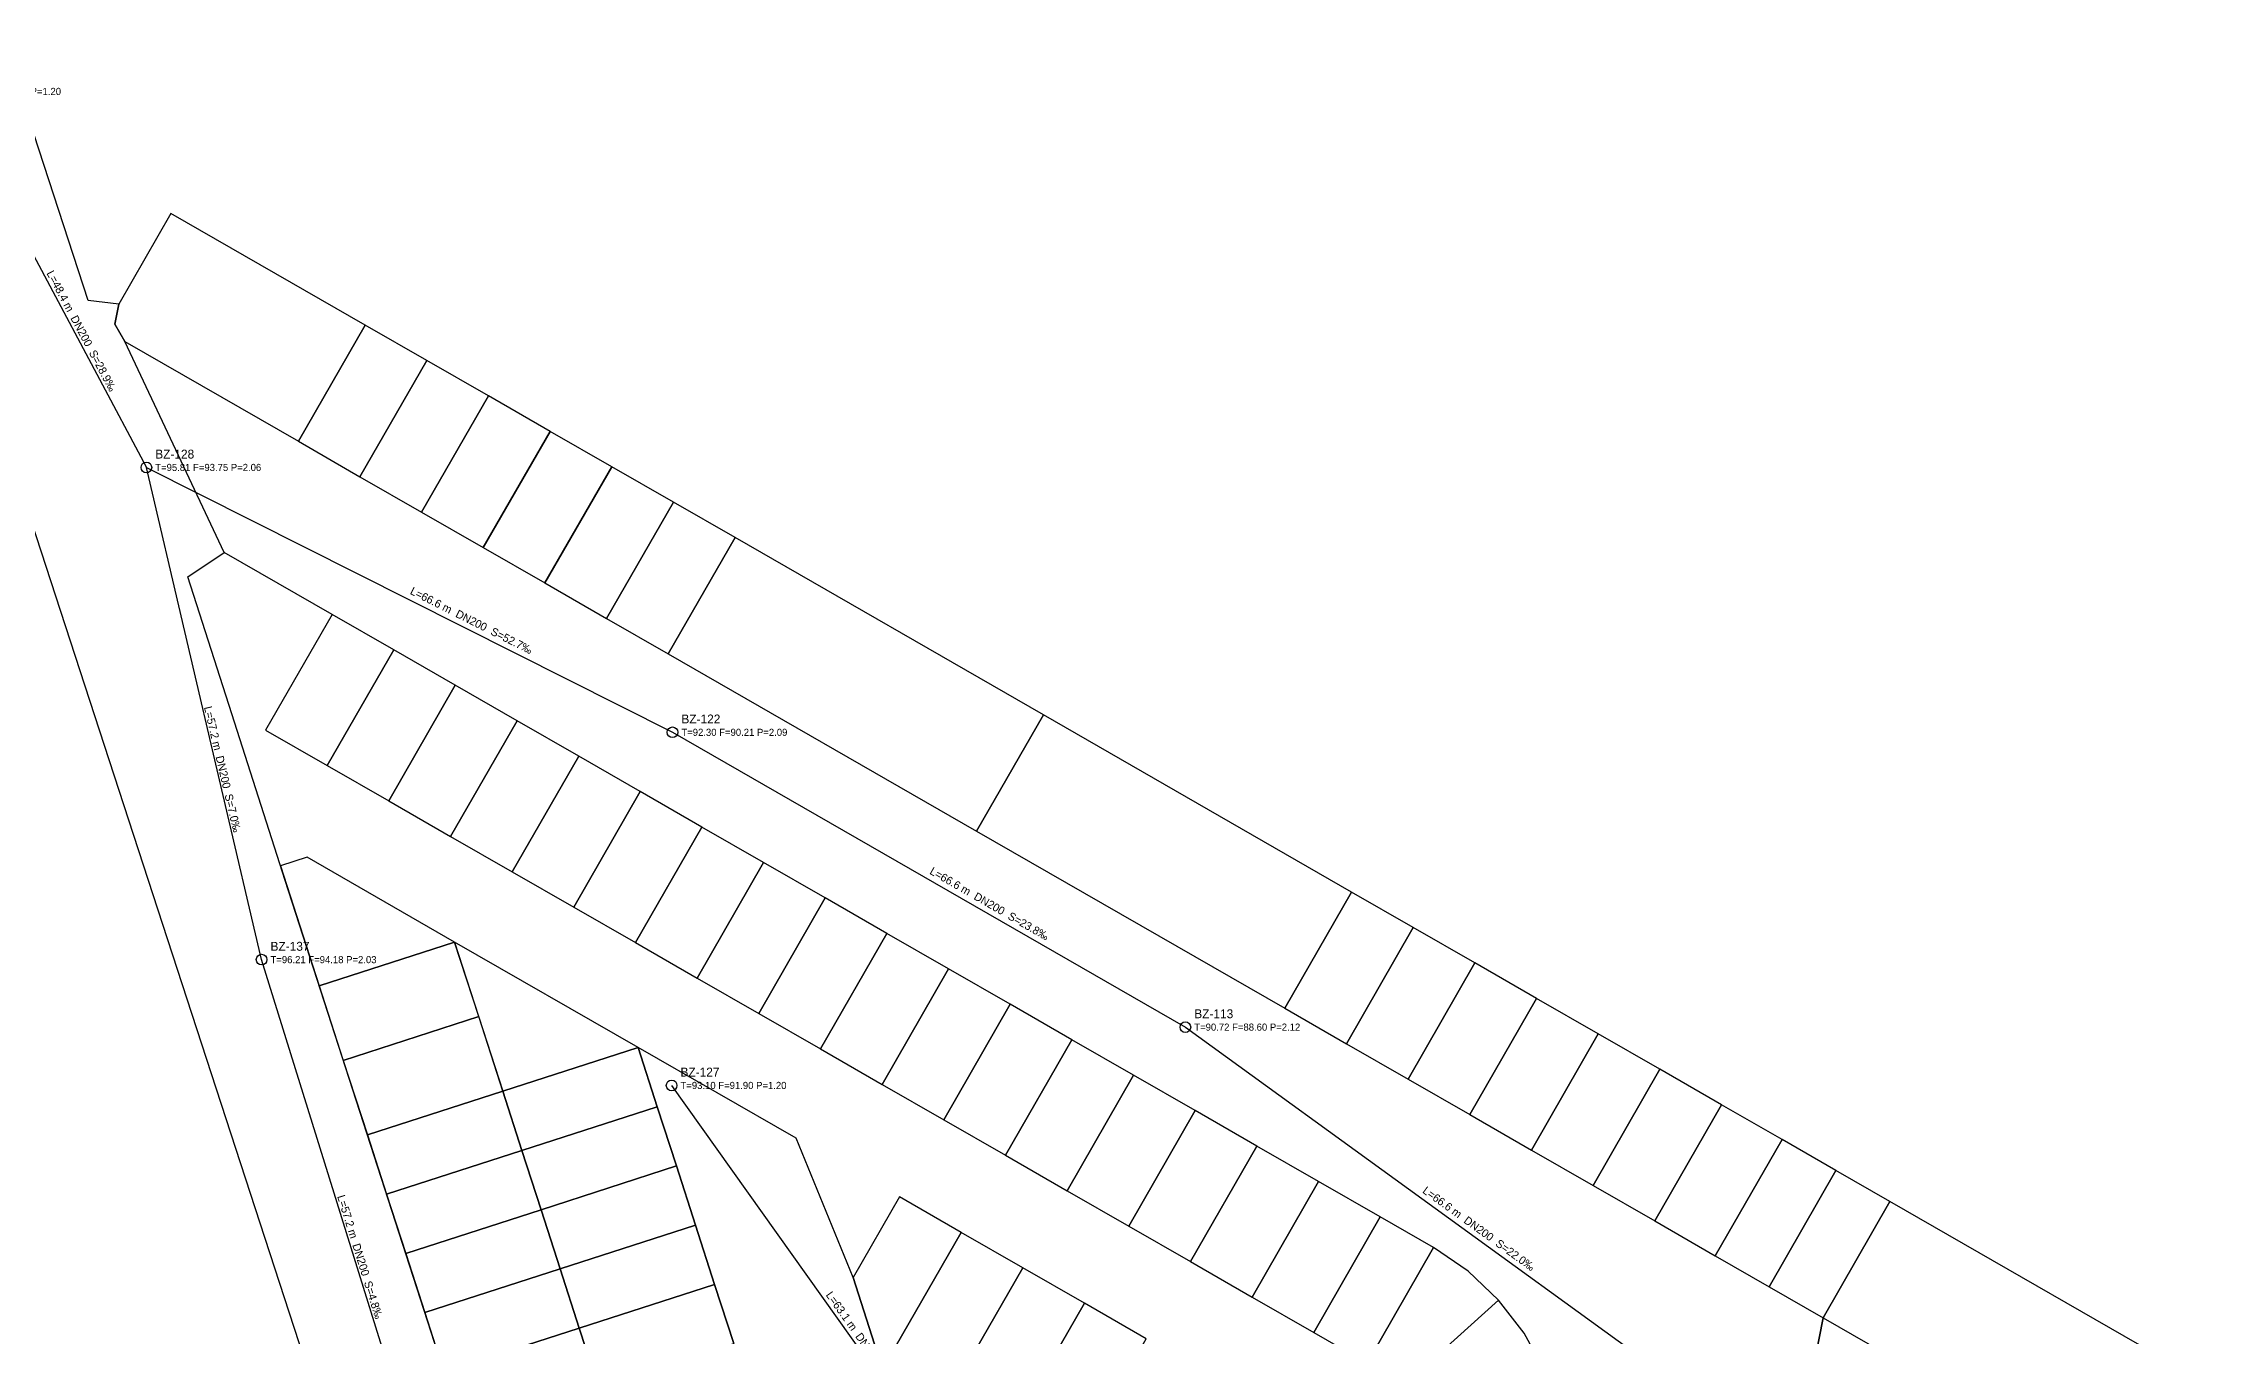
# Model space of a CAD drawing. Header units: metres. Extents: x 308147 to 309178, y 8622681 to 8623301.
# Drawn here: x 308350.8 to 308595, y 8623155.4 to 8623300.7 of the extents above; entities that cross this region are included whole.
import ezdxf

# ---------------------------------------------------------------- set-up
doc = ezdxf.new("R2010")
doc.units = ezdxf.units.M
for name, color, linetype in [('BUZONES', 2, 'Continuous'), ('CALLES', 8, 'Continuous'), ('DESAGUE_DN200', 3, 'Continuous'), ('LOTES', 9, 'Continuous'), ('TEXTO_BUZONES', 7, 'Continuous'), ('TEXTO_TRAMOS', 7, 'Continuous')]:
    doc.layers.add(name, color=color, linetype=linetype)

msp = doc.modelspace()

# ---------------------------------------------------------------- linework, layer by layer
at = {"layer": 'BUZONES'}
for centre in [(308362.41, 8623253.02), (308421.6, 8623223.22), (308375.38, 8623197.65), (308479.3, 8623190.06), (308421.5, 8623183.5)]:
    msp.add_circle(centre, 0.6, dxfattribs=at)
at = {"layer": 'CALLES'}
for points in [[(308331.91, 8623300.72), (308394.35, 8623109.24), (308399.35, 8623092.75), (308397.52, 8623088.65), (308401.44, 8623077.51), (308404.76, 8623075.67), (308415.35, 8623040.78), (308413.75, 8623037.22), (308418.16, 8623025.95), (308420.35, 8623024.21), (308429.03, 8622995.57), (308427.48, 8622992.2), (308431.11, 8622980.74), (308434.58, 8622978.73), (308437.71, 8622966.93), (308439.24, 8622961.13), (308440.78, 8622955.33), (308448.47, 8622926.33), (308450, 8622920.53), (308456.47, 8622895.6)], [(308398.04, 8623144.62), (308378.03, 8623206.57), (308372.03, 8623225.31), (308367.09, 8623240.72), (308371.18, 8623243.45), (308360, 8623267.18), (308358.85, 8623269.15), (308359.3, 8623271.38), (308355.85, 8623271.81), (308349.8, 8623290.43)], [(308519.65, 8623151.5), (308517.4, 8623155.63), (308514.52, 8623159.36), (308511.1, 8623162.6), (308507.22, 8623165.26), (308501.21, 8623168.71), (308494.28, 8623172.7), (308487.34, 8623176.68), (308480.41, 8623180.67), (308473.47, 8623184.66), (308466.53, 8623188.64), (308459.6, 8623192.63), (308452.66, 8623196.62), (308445.73, 8623200.6), (308438.79, 8623204.59), (308431.85, 8623208.58), (308424.92, 8623212.56), (308417.98, 8623216.55), (308411.05, 8623220.54), (308404.11, 8623224.52), (308397.17, 8623228.51), (308390.24, 8623232.5), (308383.3, 8623236.48), (308371.18, 8623243.45), (308360, 8623267.18), (308379.51, 8623255.97), (308386.44, 8623251.98), (308393.38, 8623247.99), (308400.32, 8623244.01), (308407.25, 8623240.02), (308414.19, 8623236.03), (308421.12, 8623232.05), (308455.8, 8623212.11), (308490.48, 8623192.18), (308497.42, 8623188.19), (308504.35, 8623184.21), (308511.29, 8623180.22), (308518.22, 8623176.23), (308525.16, 8623172.25), (308532.1, 8623168.26), (308538.91, 8623164.34), (308544.98, 8623160.86), (308551.04, 8623157.37), (308549.22, 8623148.03)], [(308445.24, 8623151.6), (308441.92, 8623161.88), (308435.5, 8623177.56), (308417.73, 8623187.76), (308419.89, 8623181.1), (308422.04, 8623174.44), (308424.19, 8623167.78), (308426.34, 8623161.12), (308428.49, 8623154.46)]]:
    msp.add_lwpolyline(points, dxfattribs=at)
msp.add_lwpolyline([(308549.22, 8623148.03), (308551.04, 8623157.37), (308587.46, 8623136.44), (308578.7, 8623131.09), (308549.22, 8623148.03)], close=True, dxfattribs=at)
at = {"layer": 'DESAGUE_DN200'}
for p, q in [((308339.89, 8623295.32), (308362.41, 8623253.02)), ((308362.41, 8623253.02), (308421.6, 8623223.22)), ((308375.38, 8623197.65), (308362.41, 8623253.02)), ((308421.6, 8623223.22), (308479.3, 8623190.06)), ((308392.36, 8623143), (308375.38, 8623197.65)), ((308479.3, 8623190.06), (308532.5, 8623151.5)), ((308421.5, 8623183.5), (308456.1, 8623134.93))]:
    msp.add_line(p, q, dxfattribs=at)
at = {"layer": 'LOTES'}
for points in [[(308387.02, 8623269.04), (308365.17, 8623281.6), (308359.3, 8623271.38), (308358.85, 8623269.15), (308360, 8623267.18), (308379.51, 8623255.97)], [(308393.96, 8623265.05), (308387.02, 8623269.04), (308379.51, 8623255.97), (308386.44, 8623251.98)], [(308400.89, 8623261.07), (308393.96, 8623265.05), (308386.44, 8623251.98), (308393.38, 8623247.99)], [(308407.83, 8623257.08), (308400.89, 8623261.07), (308393.38, 8623247.99), (308400.32, 8623244.01)], [(308414.77, 8623253.09), (308407.83, 8623257.08), (308400.32, 8623244.01), (308407.25, 8623240.02)], [(308421.7, 8623249.11), (308414.77, 8623253.09), (308407.25, 8623240.02), (308414.19, 8623236.03)], [(308428.64, 8623245.12), (308421.7, 8623249.11), (308414.19, 8623236.03), (308421.12, 8623232.05)], [(308463.32, 8623225.19), (308428.64, 8623245.12), (308421.12, 8623232.05), (308455.8, 8623212.11)], [(308390.24, 8623232.5), (308383.3, 8623236.48), (308375.83, 8623223.48), (308382.76, 8623219.49)], [(308397.17, 8623228.51), (308390.24, 8623232.5), (308382.76, 8623219.49), (308389.7, 8623215.51)], [(308404.11, 8623224.52), (308397.17, 8623228.51), (308389.7, 8623215.51), (308396.64, 8623211.52)], [(308498, 8623205.25), (308463.32, 8623225.19), (308455.8, 8623212.11), (308490.48, 8623192.18)], [(308411.05, 8623220.54), (308404.11, 8623224.52), (308396.64, 8623211.52), (308403.57, 8623207.53)], [(308417.98, 8623216.55), (308411.05, 8623220.54), (308403.57, 8623207.53), (308410.51, 8623203.55)], [(308424.92, 8623212.56), (308417.98, 8623216.55), (308410.51, 8623203.55), (308417.44, 8623199.56)], [(308431.85, 8623208.58), (308424.92, 8623212.56), (308417.44, 8623199.56), (308424.38, 8623195.57)], [(308397.08, 8623199.63), (308380.52, 8623209.16), (308377.51, 8623208.19), (308381.86, 8623194.71)], [(308438.79, 8623204.59), (308431.85, 8623208.58), (308424.38, 8623195.57), (308431.31, 8623191.59)], [(308504.93, 8623201.26), (308498, 8623205.25), (308490.48, 8623192.18), (308497.42, 8623188.19)], [(308445.73, 8623200.6), (308438.79, 8623204.59), (308431.31, 8623191.59), (308438.25, 8623187.6)], [(308452.66, 8623196.62), (308445.73, 8623200.6), (308438.25, 8623187.6), (308445.19, 8623183.61)], [(308511.87, 8623197.28), (308504.93, 8623201.26), (308497.42, 8623188.19), (308504.35, 8623184.21)], [(308397.08, 8623199.63), (308381.86, 8623194.71), (308384.57, 8623186.32), (308399.8, 8623191.24)], [(308417.73, 8623187.76), (308397.08, 8623199.63), (308402.51, 8623182.84)], [(308459.6, 8623192.63), (308452.66, 8623196.62), (308445.19, 8623183.61), (308452.12, 8623179.63)], [(308518.8, 8623193.29), (308511.87, 8623197.28), (308504.35, 8623184.21), (308511.29, 8623180.22)], [(308525.74, 8623189.3), (308518.8, 8623193.29), (308511.29, 8623180.22), (308518.22, 8623176.23)], [(308402.51, 8623182.84), (308399.8, 8623191.24), (308384.57, 8623186.32), (308387.28, 8623177.93)], [(308466.53, 8623188.64), (308459.6, 8623192.63), (308452.12, 8623179.63), (308459.06, 8623175.64)], [(308473.47, 8623184.66), (308466.53, 8623188.64), (308459.06, 8623175.64), (308465.99, 8623171.65)], [(308532.67, 8623185.32), (308525.74, 8623189.3), (308518.22, 8623176.23), (308525.16, 8623172.25)], [(308417.73, 8623187.76), (308402.51, 8623182.84), (308404.66, 8623176.18), (308419.89, 8623181.1)], [(308480.41, 8623180.67), (308473.47, 8623184.66), (308465.99, 8623171.65), (308472.93, 8623167.67)], [(308539.61, 8623181.33), (308532.67, 8623185.32), (308525.16, 8623172.25), (308532.1, 8623168.26)], [(308402.51, 8623182.84), (308387.28, 8623177.93), (308389.44, 8623171.26), (308404.66, 8623176.18)], [(308422.04, 8623174.44), (308419.89, 8623181.1), (308404.66, 8623176.18), (308406.81, 8623169.52)], [(308487.34, 8623176.68), (308480.41, 8623180.67), (308472.93, 8623167.67), (308479.87, 8623163.68)], [(308546.42, 8623177.42), (308539.61, 8623181.33), (308532.1, 8623168.26), (308538.91, 8623164.34)], [(308404.66, 8623176.18), (308389.44, 8623171.26), (308391.59, 8623164.6), (308406.81, 8623169.52)], [(308494.28, 8623172.7), (308487.34, 8623176.68), (308479.87, 8623163.68), (308486.8, 8623159.69)], [(308552.49, 8623173.93), (308546.42, 8623177.42), (308538.91, 8623164.34), (308544.98, 8623160.86)], [(308424.19, 8623167.78), (308422.04, 8623174.44), (308406.81, 8623169.52), (308408.96, 8623162.86)], [(308558.56, 8623170.44), (308552.49, 8623173.93), (308544.98, 8623160.86), (308551.04, 8623157.37)], [(308454.08, 8623166.97), (308447.14, 8623170.96), (308441.92, 8623161.88), (308445.24, 8623151.6)], [(308501.21, 8623168.71), (308494.28, 8623172.7), (308486.8, 8623159.69), (308493.74, 8623155.7)], [(308408.96, 8623162.86), (308406.81, 8623169.52), (308391.59, 8623164.6), (308393.74, 8623157.94)], [(308507.22, 8623165.26), (308501.21, 8623168.71), (308493.74, 8623155.7), (308499.74, 8623152.25)], [(308594.97, 8623149.51), (308558.56, 8623170.44), (308551.04, 8623157.37), (308587.46, 8623136.44)], [(308426.34, 8623161.12), (308424.19, 8623167.78), (308408.96, 8623162.86), (308411.12, 8623156.2)], [(308461.01, 8623162.98), (308454.08, 8623166.97), (308445.24, 8623151.6), (308447.1, 8623145.83), (308450.14, 8623144.07)], [(308514.52, 8623159.36), (308511.1, 8623162.6), (308507.22, 8623165.26), (308499.74, 8623152.25), (308503.4, 8623149.31)], [(308408.96, 8623162.86), (308393.74, 8623157.94), (308395.89, 8623151.28), (308411.12, 8623156.2)], [(308428.49, 8623154.46), (308426.34, 8623161.12), (308411.12, 8623156.2), (308413.27, 8623149.54)], [(308467.95, 8623159), (308461.01, 8623162.98), (308450.14, 8623144.07), (308458.17, 8623141.99)], [(308474.88, 8623155.01), (308467.95, 8623159), (308458.17, 8623141.99), (308465.93, 8623139.43)], [(308514.52, 8623159.36), (308503.4, 8623149.31), (308505.96, 8623145.37), (308519.65, 8623151.5), (308517.4, 8623155.63)], [(308411.12, 8623156.2), (308395.89, 8623151.28), (308398.04, 8623144.62), (308413.27, 8623149.54)]]:
    msp.add_lwpolyline(points, close=True, dxfattribs=at)

# ---------------------------------------------------------------- texts
at = {"layer": 'TEXTO_BUZONES'}
for s, height, p in [('T=97.21 F=96.01 P=1.20', 0.8, (308340.89, 8623294.92)), ('BZ-128', 1, (308363.41, 8623254.02)), ('T=95.81 F=93.75 P=2.06', 0.8, (308363.41, 8623252.62)), ('BZ-122', 1, (308422.6, 8623224.22)), ('T=92.30 F=90.21 P=2.09', 0.8, (308422.6, 8623222.82)), ('T=96.21 F=94.18 P=2.03', 0.8, (308376.38, 8623197.25)), ('BZ-137', 1, (308376.38, 8623198.65)), ('T=90.72 F=88.60 P=2.12', 0.8, (308480.3, 8623189.66)), ('BZ-113', 1, (308480.3, 8623191.06)), ('BZ-127', 1, (308422.5, 8623184.5)), ('T=93.10 F=91.90 P=1.20', 0.8, (308422.5, 8623183.1))]:
    msp.add_text(s, height=height, dxfattribs=at).set_placement(p)
at = {"layer": 'TEXTO_TRAMOS'}
for s, rotation, p in [('L=48.4 m  DN200  S=28.9‰', -61.9678, (308351.15, 8623274.87)), ('L=66.6 m  DN200  S=52.7‰', -26.724, (308392, 8623238.82)), ('L=57.2 m  DN200  S=7.0‰', 283.187, (308368.89, 8623226.04)), ('L=66.6 m  DN200  S=23.8‰', -29.8858, (308450.45, 8623207.34)), ('L=57.2 m  DN200  S=4.8‰', 287.2605, (308383.87, 8623171.02)), ('L=66.6 m  DN200  S=22.0‰', -35.935, (308505.9, 8623171.48)), ('L=63.1 m  DN200  S=4.8‰', -54.5345, (308438.8, 8623159.92))]:
    msp.add_text(s, height=0.9, rotation=rotation, dxfattribs=at).set_placement(p)

doc.saveas('drawing.dxf')
